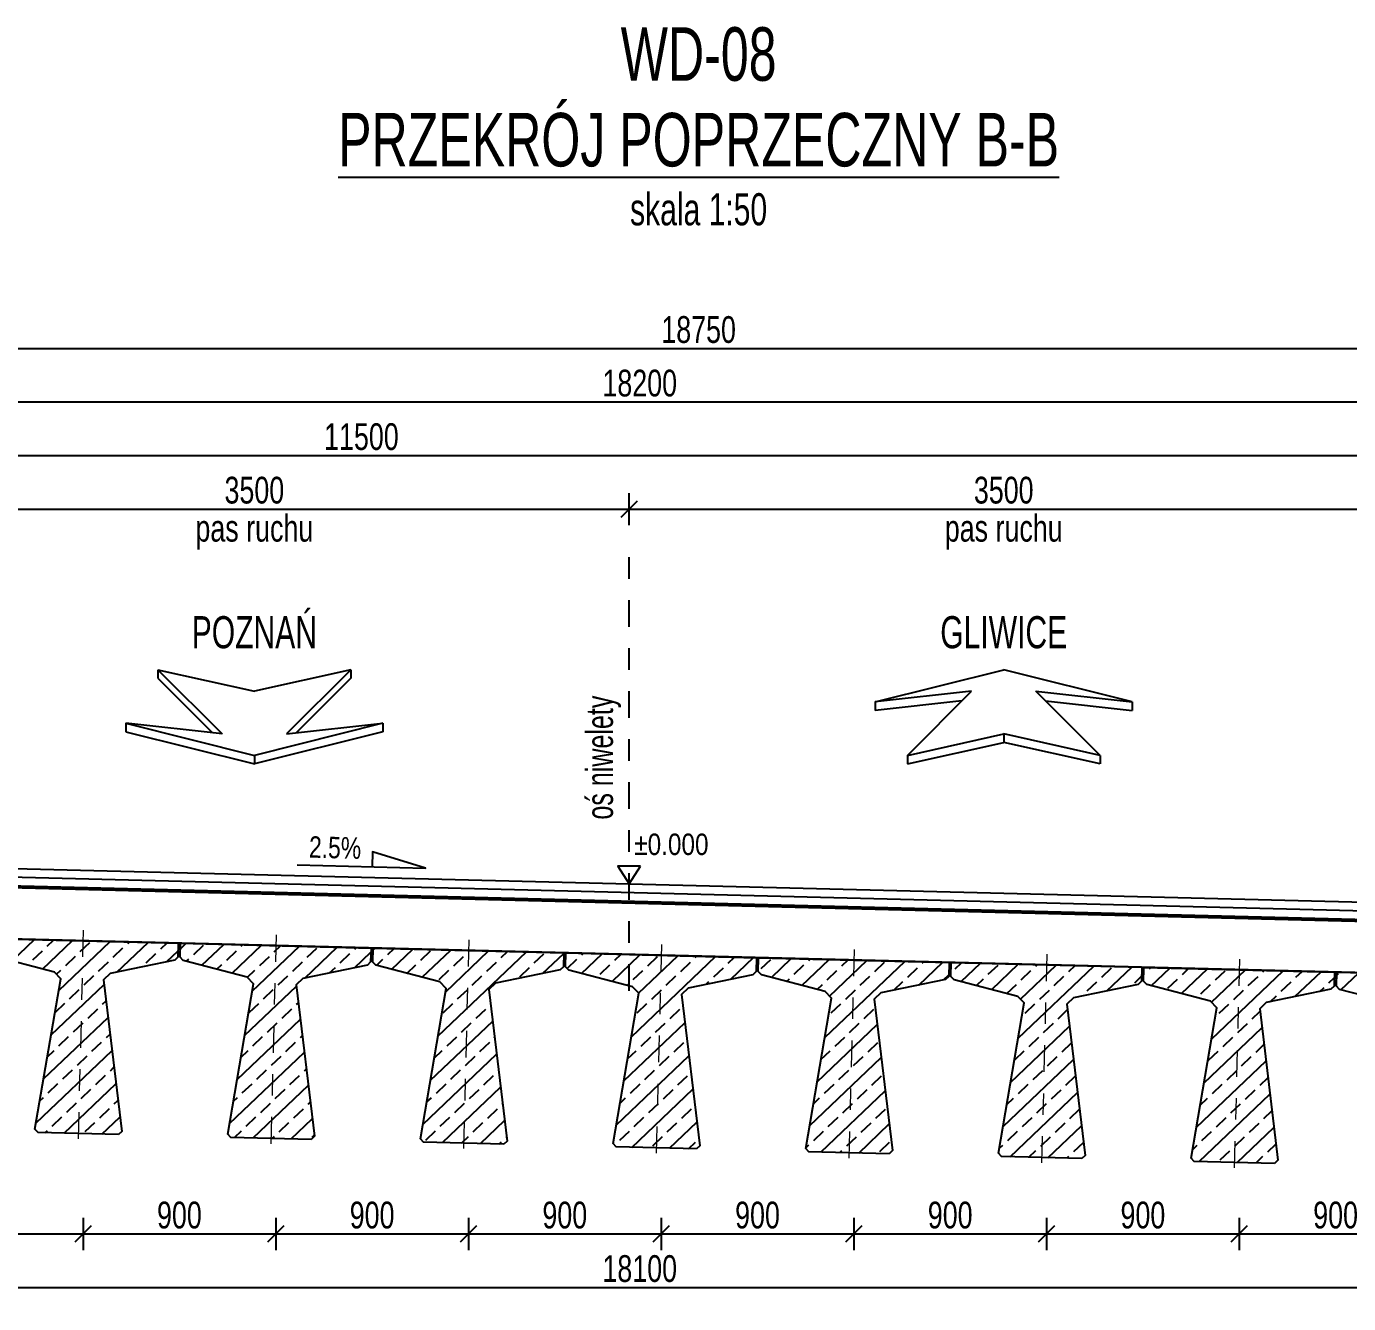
# Model space of a CAD drawing. Header units: metres. Extents: x -15 to 43, y -82 to 57.
# Drawn here: x -2.81 to 3.36, y -31.96 to -26 of the extents above; entities that cross this region are included whole.
import ezdxf
from ezdxf.enums import TextEntityAlignment as Align

# ---------------------------------------------------------------- set-up
doc = ezdxf.new("R2010")
doc.units = ezdxf.units.M
doc.header["$MEASUREMENT"] = 0
doc.linetypes.add('CENTER', pattern=[2, 1.25, -0.25, 0.25, -0.25])
doc.linetypes.add('HIDDEN', pattern=[0.375, 0.25, -0.125])
for name, color, linetype in [('AII_M_izolacja', 8, 'Continuous'), ('AII_M_konstrukcja beton', 3, 'Continuous'), ('AII_M_kreskowanie', 8, 'Continuous'), ('AII_M_nawierzchnia', 9, 'Continuous'), ('AII_M_opis', 1, 'Continuous'), ('AII_M_wymiary', 9, 'Continuous')]:
    doc.layers.add(name, color=color, linetype=linetype)
doc.layers.add('AII_M_koty wysokościowe', color=1, linetype='Continuous', lineweight=18)
doc.layers.add('AII_M_osie główne', color=9, linetype='CENTER', lineweight=18)
doc.layers.add('AII_M_pomoc', color=30, linetype='Continuous', plot=False)
doc.styles.add('AII_norm.', font='CDMSIMPL.shx', dxfattribs={"width": 0.75, "bigfont": 'CDMBIGPL.shx'})
doc.styles.add('CDMSTYLE', font='CDMSIMPL.shx', dxfattribs={"width": 0.7, "bigfont": 'CDMBIGPL.shx'})
doc.dimstyles.new('A2_M50MM', dxfattribs={"dimscale": 0.05, "dimtxt": 2.5, "dimasz": 1.5, "dimexe": 1.5, "dimexo": 2, "dimgap": 0.5, "dimtad": 1, "dimdec": 0, "dimlfac": 1000, "dimrnd": 5, "dimzin": 9, "dimtxsty": 'AII_norm.', "dimblk": 'OBLIQUE', "dimcen": 2.5, "dimdle": 1.5, "dimclrd": 256, "dimclre": 256, "dimclrt": 1, "dimadec": 1, "dimazin": 2, "dimtfac": 1, "dimtdec": 0, "dimtix": 1, "dimtmove": 1, "dimatfit": 3, "dimfxl": 1, "dimtvp": 1, "dimtfillclr": 256, "dimtolj": 1, "dimtzin": 0, "dimarcsym": 0})

# ---------------------------------------------------------------- blocks, each defined once
blk = doc.blocks.new('Kierunek_od')
at = {"layer": 'AII_M_opis', "color": 0}
for p, q in [((-0.45, 0), (0, -0.1)), ((-0.45, 0), (-0.15, -0.3)), ((-0.45, 0), (-0.45, -0.04)), ((0.45, 0), (0, -0.1)), ((0.45, 0), (0.15, -0.3)), ((0.45, 0), (0.45, -0.04)), ((-0.45, -0.04), (-0.195, -0.295)), ((0.45, -0.04), (0.195, -0.295)), ((-0.15, -0.3), (-0.6, -0.25)), ((-0.6, -0.25), (0, -0.4)), ((-0.6, -0.25), (-0.6, -0.29)), ((-0.6, -0.29), (0, -0.44)), ((0.6, -0.25), (0, -0.4)), ((0.6, -0.29), (0, -0.44)), ((0.15, -0.3), (0.6, -0.25)), ((0.6, -0.25), (0.6, -0.29)), ((0, -0.4), (0, -0.44))]:
    blk.add_line(p, q, dxfattribs=at)
at = {"layer": 'AII_M_opis', "color": 2, "style": 'AII_norm.', "width": 0.7, "flags": 4}
blk.add_attdef('KIERUNEK', text='', height=0.15, dxfattribs=at).set_placement((0, 0.175), align=Align.MIDDLE_CENTER)
blk = doc.blocks.new('Kierunek_do')
at = {"layer": 'AII_M_opis', "color": 0}
for p, q in [((-0.6, -0.15), (0, 0)), ((0.6, -0.15), (0, 0)), ((-0.15, -0.1), (-0.6, -0.15)), ((-0.45, -0.4), (-0.15, -0.1)), ((0.45, -0.4), (0.15, -0.1)), ((0.15, -0.1), (0.6, -0.15)), ((-0.195, -0.145), (-0.6, -0.19)), ((-0.6, -0.15), (-0.6, -0.19)), ((0.195, -0.145), (0.6, -0.19)), ((0.6, -0.15), (0.6, -0.19)), ((-0.45, -0.4), (0, -0.3)), ((0.45, -0.4), (0, -0.3)), ((0, -0.3), (0, -0.34)), ((-0.45, -0.44), (0, -0.34)), ((0.45, -0.44), (0, -0.34)), ((-0.45, -0.4), (-0.45, -0.44)), ((0.45, -0.4), (0.45, -0.44))]:
    blk.add_line(p, q, dxfattribs=at)
at = {"layer": 'AII_M_opis', "color": 2, "lineweight": 25, "style": 'AII_norm.', "width": 0.7, "flags": 4}
blk.add_attdef('KIERUNEK', text='', height=0.15, rotation=360, dxfattribs=at).set_placement((0, 0.175), align=Align.MIDDLE_CENTER)
blk = doc.blocks.new('Spadek')
at = {"layer": 'AII_M_wymiary', "color": 0}
blk.add_lwpolyline([(-0.2999, 0), (0.2999, 0), (0.0499, 0.07), (0.0499, 0.07), (0.0499, 0)], dxfattribs=at)
at = {"layer": 'AII_M_wymiary', "color": 1, "style": 'CDMSTYLE', "width": 0.8}
blk.add_attdef('SP', text='', height=0.1, rotation=360, dxfattribs=at).set_placement((-0.125, 0.035), align=Align.CENTER)
blk = doc.blocks.new('_OBLIQUE')
at = {"color": 0, "linetype": 'ByBlock'}
blk.add_line((-0.5, -0.5), (0.5, 0.5), dxfattribs=at)
blk = doc.blocks.new('*D8349')
at = {"layer": 'AII_M_wymiary', "lineweight": -2, "transparency": 16777216}
for p, q in [((-3.5, -28.325), (-3.5, -28.175)), ((0, -28.325), (0, -28.175)), ((-3.575, -28.25), (0.075, -28.25))]:
    blk.add_line(p, q, dxfattribs=at)
at = {"layer": 'Defpoints', "color": 0, "lineweight": 25, "transparency": 16777216}
for p in [(0, -28.25), (-3.5, -28.425), (0, -28.425)]:
    blk.add_point(p, dxfattribs=at)
at = {"layer": 'AII_M_wymiary', "lineweight": -2, "transparency": 16777216, "xscale": 0.07500000000000001, "yscale": 0.07500000000000001, "zscale": 0.07500000000000001, "rotation": 180}
blk.add_blockref('_OBLIQUE', (-3.5, -28.25), dxfattribs=at)
at = {"layer": 'AII_M_wymiary', "lineweight": -2, "transparency": 16777216, "xscale": 0.07500000000000001, "yscale": 0.07500000000000001, "zscale": 0.07500000000000001}
blk.add_blockref('_OBLIQUE', (0, -28.25), dxfattribs=at)
at = {"layer": 'AII_M_wymiary', "color": 1, "lineweight": 25, "transparency": 16777216, "char_height": 0.125, "attachment_point": 5, "style": 'AII_norm.'}
for s, insert in [('\\A1;3500', (-1.75, -28.1625)), ('\\A1;pas ruchu', (-1.75, -28.3583))]:
    blk.add_mtext(s, dxfattribs=dict(at, insert=insert))
blk = doc.blocks.new('*D8350')
at = {"layer": 'AII_M_wymiary', "lineweight": -2, "transparency": 16777216}
for p, q in [((0, -28.325), (0, -28.175)), ((3.5, -28.325), (3.5, -28.175)), ((-0.075, -28.25), (3.575, -28.25))]:
    blk.add_line(p, q, dxfattribs=at)
at = {"layer": 'Defpoints', "color": 0, "lineweight": 25, "transparency": 16777216}
for p in [(3.5, -28.25), (0, -28.425), (3.5, -28.425)]:
    blk.add_point(p, dxfattribs=at)
at = {"layer": 'AII_M_wymiary', "lineweight": -2, "transparency": 16777216, "xscale": 0.07500000000000001, "yscale": 0.07500000000000001, "zscale": 0.07500000000000001, "rotation": 180}
blk.add_blockref('_OBLIQUE', (0, -28.25), dxfattribs=at)
at = {"layer": 'AII_M_wymiary', "lineweight": -2, "transparency": 16777216, "xscale": 0.07500000000000001, "yscale": 0.07500000000000001, "zscale": 0.07500000000000001}
blk.add_blockref('_OBLIQUE', (3.5, -28.25), dxfattribs=at)
at = {"layer": 'AII_M_wymiary', "color": 1, "lineweight": 25, "transparency": 16777216, "char_height": 0.125, "attachment_point": 5, "style": 'AII_norm.'}
for s, insert in [('\\A1;3500', (1.75, -28.1625)), ('\\A1;pas ruchu', (1.75, -28.3583))]:
    blk.add_mtext(s, dxfattribs=dict(at, insert=insert))
blk = doc.blocks.new('*D8362')
at = {"layer": 'AII_M_wymiary', "lineweight": -2, "transparency": 16777216}
for p, q in [((-7, -29.685), (-7, -27.925)), ((4.5, -29.9725), (4.5, -27.925)), ((-7.075, -28), (4.575, -28))]:
    blk.add_line(p, q, dxfattribs=at)
at = {"layer": 'Defpoints', "color": 0, "lineweight": 25, "transparency": 16777216}
for p in [(4.5, -28), (-7, -29.785), (4.5, -30.0725)]:
    blk.add_point(p, dxfattribs=at)
at = {"layer": 'AII_M_wymiary', "lineweight": -2, "transparency": 16777216, "xscale": 0.07500000000000001, "yscale": 0.07500000000000001, "zscale": 0.07500000000000001, "rotation": 180}
blk.add_blockref('_OBLIQUE', (-7, -28), dxfattribs=at)
at = {"layer": 'AII_M_wymiary', "lineweight": -2, "transparency": 16777216, "xscale": 0.07500000000000001, "yscale": 0.07500000000000001, "zscale": 0.07500000000000001}
blk.add_blockref('_OBLIQUE', (4.5, -28), dxfattribs=at)
at = {"layer": 'AII_M_wymiary', "color": 1, "lineweight": 25, "transparency": 16777216, "insert": (-1.25, -27.9125), "char_height": 0.125, "attachment_point": 5, "style": 'AII_norm.'}
blk.add_mtext('\\A1;11500', dxfattribs=at)
blk = doc.blocks.new('*D8364')
at = {"layer": 'AII_M_wymiary', "lineweight": -2, "transparency": 16777216}
for p, q in [((-9.05, -29.5526), (-9.05, -27.675)), ((9.15, -29.80225), (9.15, -27.675)), ((-9.125, -27.75), (9.225, -27.75))]:
    blk.add_line(p, q, dxfattribs=at)
at = {"layer": 'Defpoints', "color": 0, "lineweight": 25, "transparency": 16777216}
for p in [(9.15, -27.75), (-9.05, -29.6526), (9.15, -29.90225)]:
    blk.add_point(p, dxfattribs=at)
at = {"layer": 'AII_M_wymiary', "lineweight": -2, "transparency": 16777216, "xscale": 0.07500000000000001, "yscale": 0.07500000000000001, "zscale": 0.07500000000000001, "rotation": 180}
blk.add_blockref('_OBLIQUE', (-9.05, -27.75), dxfattribs=at)
at = {"layer": 'AII_M_wymiary', "lineweight": -2, "transparency": 16777216, "xscale": 0.07500000000000001, "yscale": 0.07500000000000001, "zscale": 0.07500000000000001}
blk.add_blockref('_OBLIQUE', (9.15, -27.75), dxfattribs=at)
at = {"layer": 'AII_M_wymiary', "color": 1, "lineweight": 25, "transparency": 16777216, "insert": (0.05, -27.6625), "char_height": 0.125, "attachment_point": 5, "style": 'AII_norm.'}
blk.add_mtext('\\A1;18200', dxfattribs=at)
blk = doc.blocks.new('*D8366')
at = {"layer": 'AII_M_wymiary', "lineweight": -2, "transparency": 16777216}
for p, q in [((-9.05, -29.5526), (-9.05, -27.425)), ((9.7, -29.7885), (9.7, -27.425)), ((-9.125, -27.5), (9.775, -27.5))]:
    blk.add_line(p, q, dxfattribs=at)
at = {"layer": 'Defpoints', "color": 0, "lineweight": 25, "transparency": 16777216}
for p in [(9.7, -27.5), (-9.05, -29.6526), (9.7, -29.8885)]:
    blk.add_point(p, dxfattribs=at)
at = {"layer": 'AII_M_wymiary', "lineweight": -2, "transparency": 16777216, "xscale": 0.07500000000000001, "yscale": 0.07500000000000001, "zscale": 0.07500000000000001, "rotation": 180}
blk.add_blockref('_OBLIQUE', (-9.05, -27.5), dxfattribs=at)
at = {"layer": 'AII_M_wymiary', "lineweight": -2, "transparency": 16777216, "xscale": 0.07500000000000001, "yscale": 0.07500000000000001, "zscale": 0.07500000000000001}
blk.add_blockref('_OBLIQUE', (9.7, -27.5), dxfattribs=at)
at = {"layer": 'AII_M_wymiary', "color": 1, "lineweight": 25, "transparency": 16777216, "insert": (0.325, -27.4125), "char_height": 0.125, "attachment_point": 5, "style": 'AII_norm.'}
blk.add_mtext('\\A1;18750', dxfattribs=at)
blk = doc.blocks.new('Tytuł')
at = {"layer": 'AII_M_opis', "color": 3, "ltscale": 2, "style": 'AII_norm.', "width": 0.7}
blk.add_text('%%UPRZEKRÓJ POPRZECZNY B-B', height=0.25, rotation=360, dxfattribs=at).set_placement((0, 0), align=Align.CENTER)
at = {"layer": 'AII_M_opis', "color": 1, "ltscale": 2, "style": 'AII_norm.', "width": 0.7}
blk.add_text('skala 1:50', height=0.15, rotation=360, dxfattribs=at).set_placement((0, -0.275), align=Align.CENTER)
blk = doc.blocks.new('Obiekt')
at = {"layer": 'AII_M_pomoc', "ltscale": 2, "style": 'AII_norm.', "width": 0.7}
blk.add_attdef('OBIEKT', text='', height=0.25, rotation=360, dxfattribs=at).set_placement((0, 0), align=Align.CENTER)
blk = doc.blocks.new('00kota3')
at = {"layer": 'AII_M_koty wysokościowe', "color": 0, "linetype": 'Continuous', "lineweight": -2}
blk.add_lwpolyline([(1.08, 1.66), (-1.04, 1.66), (0, 0)], close=True, dxfattribs=at)
at = {"layer": 'AII_M_koty wysokościowe', "color": 0, "linetype": 'Continuous', "lineweight": -2, "style": 'CDMSTYLE', "width": 0.85}
blk.add_attdef('%%P000.000', (0.49, 2.69), '', height=2, dxfattribs=at)
blk = doc.blocks.new('Belka_T21')
at = {"layer": 'AII_M_kreskowanie'}
h = blk.add_hatch(dxfattribs=at)
h.set_pattern_fill('ANSI33', color=256, scale=0.5)
h.set_pattern_definition([(45, (3.91824, -8.47302), (-0.0883883, 0.0883883), []), (45, (4.00663, -8.47302), (-0.0883883, 0.0883883), [0.0625, -0.03125])])
h.paths.add_polyline_path([(0.1, -0.18), (0.13, -0.15), (0.43, -0.08), (0.445, -0.065), (0.445, 0), (-0.445, 0), (-0.445, -0.065), (-0.43, -0.08), (-0.13, -0.15), (-0.1, -0.18), (-0.2025, -0.885), (-0.1875, -0.9), (0.1875, -0.9), (0.2025, -0.885)])
at = {"layer": 'AII_M_konstrukcja beton', "color": 1}
blk.add_lwpolyline([(0.1875, -0.9), (-0.1875, -0.9), (-0.2025, -0.885), (-0.1, -0.18), (-0.13, -0.15), (-0.43, -0.08), (-0.445, -0.065), (-0.445, 0), (0.445, 0), (0.445, -0.065), (0.43, -0.08), (0.13, -0.15), (0.1, -0.18), (0.2025, -0.885)], close=True, dxfattribs=at)
at = {"layer": 'AII_M_osie główne', "ltscale": 0.1}
blk.add_lwpolyline([(0, 0.05), (0, -1)], dxfattribs=at)
blk = doc.blocks.new('*D8373')
at = {"layer": 'AII_M_wymiary', "lineweight": -2, "transparency": 16777216}
for p, q in [((-3.45, -31.56), (-3.45, -31.71)), ((-2.55, -31.56), (-2.55, -31.71)), ((-3.525, -31.635), (-2.475, -31.635))]:
    blk.add_line(p, q, dxfattribs=at)
at = {"layer": 'Defpoints', "color": 0, "lineweight": 25, "transparency": 16777216}
for p in [(-3.45, -31.46), (-2.55, -31.46), (-2.55, -31.635)]:
    blk.add_point(p, dxfattribs=at)
at = {"layer": 'AII_M_wymiary', "lineweight": -2, "transparency": 16777216, "xscale": 0.07500000000000001, "yscale": 0.07500000000000001, "zscale": 0.07500000000000001, "rotation": 180}
blk.add_blockref('_OBLIQUE', (-3.45, -31.635), dxfattribs=at)
at = {"layer": 'AII_M_wymiary', "lineweight": -2, "transparency": 16777216, "xscale": 0.07500000000000001, "yscale": 0.07500000000000001, "zscale": 0.07500000000000001}
blk.add_blockref('_OBLIQUE', (-2.55, -31.635), dxfattribs=at)
at = {"layer": 'AII_M_wymiary', "color": 1, "lineweight": 25, "transparency": 16777216, "insert": (-3, -31.5475), "char_height": 0.125, "attachment_point": 5, "style": 'AII_norm.'}
blk.add_mtext('\\A1;900', dxfattribs=at)
blk = doc.blocks.new('*D8374')
at = {"layer": 'AII_M_wymiary', "lineweight": -2, "transparency": 16777216}
for p, q in [((-2.55, -31.56), (-2.55, -31.71)), ((-1.65, -31.56), (-1.65, -31.71)), ((-2.625, -31.635), (-1.575, -31.635))]:
    blk.add_line(p, q, dxfattribs=at)
at = {"layer": 'Defpoints', "color": 0, "lineweight": 25, "transparency": 16777216}
for p in [(-2.55, -31.46), (-1.65, -31.46), (-1.65, -31.635)]:
    blk.add_point(p, dxfattribs=at)
at = {"layer": 'AII_M_wymiary', "lineweight": -2, "transparency": 16777216, "xscale": 0.07500000000000001, "yscale": 0.07500000000000001, "zscale": 0.07500000000000001, "rotation": 180}
blk.add_blockref('_OBLIQUE', (-2.55, -31.635), dxfattribs=at)
at = {"layer": 'AII_M_wymiary', "lineweight": -2, "transparency": 16777216, "xscale": 0.07500000000000001, "yscale": 0.07500000000000001, "zscale": 0.07500000000000001}
blk.add_blockref('_OBLIQUE', (-1.65, -31.635), dxfattribs=at)
at = {"layer": 'AII_M_wymiary', "color": 1, "lineweight": 25, "transparency": 16777216, "insert": (-2.1, -31.5475), "char_height": 0.125, "attachment_point": 5, "style": 'AII_norm.'}
blk.add_mtext('\\A1;900', dxfattribs=at)
blk = doc.blocks.new('*D8375')
at = {"layer": 'AII_M_wymiary', "lineweight": -2, "transparency": 16777216}
for p, q in [((-1.65, -31.56), (-1.65, -31.71)), ((-0.75, -31.56), (-0.75, -31.71)), ((-1.725, -31.635), (-0.675, -31.635))]:
    blk.add_line(p, q, dxfattribs=at)
at = {"layer": 'Defpoints', "color": 0, "lineweight": 25, "transparency": 16777216}
for p in [(-1.65, -31.46), (-0.75, -31.46), (-0.75, -31.635)]:
    blk.add_point(p, dxfattribs=at)
at = {"layer": 'AII_M_wymiary', "lineweight": -2, "transparency": 16777216, "xscale": 0.07500000000000001, "yscale": 0.07500000000000001, "zscale": 0.07500000000000001, "rotation": 180}
blk.add_blockref('_OBLIQUE', (-1.65, -31.635), dxfattribs=at)
at = {"layer": 'AII_M_wymiary', "lineweight": -2, "transparency": 16777216, "xscale": 0.07500000000000001, "yscale": 0.07500000000000001, "zscale": 0.07500000000000001}
blk.add_blockref('_OBLIQUE', (-0.75, -31.635), dxfattribs=at)
at = {"layer": 'AII_M_wymiary', "color": 1, "lineweight": 25, "transparency": 16777216, "insert": (-1.2, -31.5475), "char_height": 0.125, "attachment_point": 5, "style": 'AII_norm.'}
blk.add_mtext('\\A1;900', dxfattribs=at)
blk = doc.blocks.new('*D8376')
at = {"layer": 'AII_M_wymiary', "lineweight": -2, "transparency": 16777216}
for p, q in [((-0.75, -31.56), (-0.75, -31.71)), ((0.15, -31.56), (0.15, -31.71)), ((-0.825, -31.635), (0.225, -31.635))]:
    blk.add_line(p, q, dxfattribs=at)
at = {"layer": 'Defpoints', "color": 0, "lineweight": 25, "transparency": 16777216}
for p in [(-0.75, -31.46), (0.15, -31.46), (0.15, -31.635)]:
    blk.add_point(p, dxfattribs=at)
at = {"layer": 'AII_M_wymiary', "lineweight": -2, "transparency": 16777216, "xscale": 0.07500000000000001, "yscale": 0.07500000000000001, "zscale": 0.07500000000000001, "rotation": 180}
blk.add_blockref('_OBLIQUE', (-0.75, -31.635), dxfattribs=at)
at = {"layer": 'AII_M_wymiary', "lineweight": -2, "transparency": 16777216, "xscale": 0.07500000000000001, "yscale": 0.07500000000000001, "zscale": 0.07500000000000001}
blk.add_blockref('_OBLIQUE', (0.15, -31.635), dxfattribs=at)
at = {"layer": 'AII_M_wymiary', "color": 1, "lineweight": 25, "transparency": 16777216, "insert": (-0.3, -31.5475), "char_height": 0.125, "attachment_point": 5, "style": 'AII_norm.'}
blk.add_mtext('\\A1;900', dxfattribs=at)
blk = doc.blocks.new('*D8377')
at = {"layer": 'AII_M_wymiary', "lineweight": -2, "transparency": 16777216}
for p, q in [((0.15, -31.56), (0.15, -31.71)), ((1.05, -31.56), (1.05, -31.71)), ((0.075, -31.635), (1.125, -31.635))]:
    blk.add_line(p, q, dxfattribs=at)
at = {"layer": 'Defpoints', "color": 0, "lineweight": 25, "transparency": 16777216}
for p in [(0.15, -31.46), (1.05, -31.46), (1.05, -31.635)]:
    blk.add_point(p, dxfattribs=at)
at = {"layer": 'AII_M_wymiary', "lineweight": -2, "transparency": 16777216, "xscale": 0.07500000000000001, "yscale": 0.07500000000000001, "zscale": 0.07500000000000001, "rotation": 180}
blk.add_blockref('_OBLIQUE', (0.15, -31.635), dxfattribs=at)
at = {"layer": 'AII_M_wymiary', "lineweight": -2, "transparency": 16777216, "xscale": 0.07500000000000001, "yscale": 0.07500000000000001, "zscale": 0.07500000000000001}
blk.add_blockref('_OBLIQUE', (1.05, -31.635), dxfattribs=at)
at = {"layer": 'AII_M_wymiary', "color": 1, "lineweight": 25, "transparency": 16777216, "insert": (0.6, -31.5475), "char_height": 0.125, "attachment_point": 5, "style": 'AII_norm.'}
blk.add_mtext('\\A1;900', dxfattribs=at)
blk = doc.blocks.new('*D8378')
at = {"layer": 'AII_M_wymiary', "lineweight": -2, "transparency": 16777216}
for p, q in [((1.05, -31.56), (1.05, -31.71)), ((1.95, -31.56), (1.95, -31.71)), ((0.975, -31.635), (2.025, -31.635))]:
    blk.add_line(p, q, dxfattribs=at)
at = {"layer": 'Defpoints', "color": 0, "lineweight": 25, "transparency": 16777216}
for p in [(1.05, -31.46), (1.95, -31.46), (1.95, -31.635)]:
    blk.add_point(p, dxfattribs=at)
at = {"layer": 'AII_M_wymiary', "lineweight": -2, "transparency": 16777216, "xscale": 0.07500000000000001, "yscale": 0.07500000000000001, "zscale": 0.07500000000000001, "rotation": 180}
blk.add_blockref('_OBLIQUE', (1.05, -31.635), dxfattribs=at)
at = {"layer": 'AII_M_wymiary', "lineweight": -2, "transparency": 16777216, "xscale": 0.07500000000000001, "yscale": 0.07500000000000001, "zscale": 0.07500000000000001}
blk.add_blockref('_OBLIQUE', (1.95, -31.635), dxfattribs=at)
at = {"layer": 'AII_M_wymiary', "color": 1, "lineweight": 25, "transparency": 16777216, "insert": (1.5, -31.5475), "char_height": 0.125, "attachment_point": 5, "style": 'AII_norm.'}
blk.add_mtext('\\A1;900', dxfattribs=at)
blk = doc.blocks.new('*D8379')
at = {"layer": 'AII_M_wymiary', "lineweight": -2, "transparency": 16777216}
for p, q in [((1.95, -31.56), (1.95, -31.71)), ((2.85, -31.56), (2.85, -31.71)), ((1.875, -31.635), (2.925, -31.635))]:
    blk.add_line(p, q, dxfattribs=at)
at = {"layer": 'Defpoints', "color": 0, "lineweight": 25, "transparency": 16777216}
for p in [(1.95, -31.46), (2.85, -31.46), (2.85, -31.635)]:
    blk.add_point(p, dxfattribs=at)
at = {"layer": 'AII_M_wymiary', "lineweight": -2, "transparency": 16777216, "xscale": 0.07500000000000001, "yscale": 0.07500000000000001, "zscale": 0.07500000000000001, "rotation": 180}
blk.add_blockref('_OBLIQUE', (1.95, -31.635), dxfattribs=at)
at = {"layer": 'AII_M_wymiary', "lineweight": -2, "transparency": 16777216, "xscale": 0.07500000000000001, "yscale": 0.07500000000000001, "zscale": 0.07500000000000001}
blk.add_blockref('_OBLIQUE', (2.85, -31.635), dxfattribs=at)
at = {"layer": 'AII_M_wymiary', "color": 1, "lineweight": 25, "transparency": 16777216, "insert": (2.4, -31.5475), "char_height": 0.125, "attachment_point": 5, "style": 'AII_norm.'}
blk.add_mtext('\\A1;900', dxfattribs=at)
blk = doc.blocks.new('*D8380')
at = {"layer": 'AII_M_wymiary', "lineweight": -2, "transparency": 16777216}
for p, q in [((2.85, -31.56), (2.85, -31.71)), ((3.75, -31.56), (3.75, -31.71)), ((2.775, -31.635), (3.825, -31.635))]:
    blk.add_line(p, q, dxfattribs=at)
at = {"layer": 'Defpoints', "color": 0, "lineweight": 25, "transparency": 16777216}
for p in [(2.85, -31.46), (3.75, -31.46), (3.75, -31.635)]:
    blk.add_point(p, dxfattribs=at)
at = {"layer": 'AII_M_wymiary', "lineweight": -2, "transparency": 16777216, "xscale": 0.07500000000000001, "yscale": 0.07500000000000001, "zscale": 0.07500000000000001, "rotation": 180}
blk.add_blockref('_OBLIQUE', (2.85, -31.635), dxfattribs=at)
at = {"layer": 'AII_M_wymiary', "lineweight": -2, "transparency": 16777216, "xscale": 0.07500000000000001, "yscale": 0.07500000000000001, "zscale": 0.07500000000000001}
blk.add_blockref('_OBLIQUE', (3.75, -31.635), dxfattribs=at)
at = {"layer": 'AII_M_wymiary', "color": 1, "lineweight": 25, "transparency": 16777216, "insert": (3.3, -31.5475), "char_height": 0.125, "attachment_point": 5, "style": 'AII_norm.'}
blk.add_mtext('\\A1;900', dxfattribs=at)
blk = doc.blocks.new('*D8387')
at = {"layer": 'AII_M_wymiary', "lineweight": -2, "transparency": 16777216}
for p, q in [((-9, -30.205), (-9, -31.96)), ((9.1, -30.4125), (9.1, -31.96)), ((-9.075, -31.885), (9.175, -31.885))]:
    blk.add_line(p, q, dxfattribs=at)
at = {"layer": 'Defpoints', "color": 0, "lineweight": 25, "transparency": 16777216}
for p in [(-9, -30.105), (9.1, -30.3125), (9.1, -31.885)]:
    blk.add_point(p, dxfattribs=at)
at = {"layer": 'AII_M_wymiary', "lineweight": -2, "transparency": 16777216, "xscale": 0.07500000000000001, "yscale": 0.07500000000000001, "zscale": 0.07500000000000001, "rotation": 180}
blk.add_blockref('_OBLIQUE', (-9, -31.885), dxfattribs=at)
at = {"layer": 'AII_M_wymiary', "lineweight": -2, "transparency": 16777216, "xscale": 0.07500000000000001, "yscale": 0.07500000000000001, "zscale": 0.07500000000000001}
blk.add_blockref('_OBLIQUE', (9.1, -31.885), dxfattribs=at)
at = {"layer": 'AII_M_wymiary', "color": 1, "lineweight": 25, "transparency": 16777216, "insert": (0.05, -31.7975), "char_height": 0.125, "attachment_point": 5, "style": 'AII_norm.'}
blk.add_mtext('\\A1;18100', dxfattribs=at)

msp = doc.modelspace()

# ---------------------------------------------------------------- linework, layer by layer
at = {"layer": 'AII_M_izolacja', "linetype": 'HIDDEN', "lineweight": 25, "ltscale": 0.7, "const_width": 0.01, "flags": 128}
msp.add_lwpolyline([(-9.005, -30.065), (-9.005, -29.8599), (4.2, -30.19), (9.105, -30.0674), (9.105, -30.2725)], dxfattribs=at)
at = {"layer": 'AII_M_izolacja', "lineweight": 25}
msp.add_lwpolyline([(-9.01, -29.8547), (4.2, -30.185), (9.11, -30.0622)], dxfattribs=at)
at = {"layer": 'AII_M_konstrukcja beton', "lineweight": 25}
msp.add_lwpolyline([(-9, -29.865), (4.2, -30.195), (9.1, -30.0725), (9.1, -30.3125), (4.2, -30.435), (-9, -30.105)], close=True, dxfattribs=at)
at = {"layer": 'AII_M_nawierzchnia', "lineweight": 25}
msp.add_lwpolyline([(-7, -29.825), (-6.5, -29.8375), (-3.5, -29.9125), (0, -30), (3.5, -30.0875), (4.5, -30.1125)], dxfattribs=at)
at = {"layer": 'AII_M_nawierzchnia', "color": 8, "lineweight": 25}
msp.add_lwpolyline([(-7, -29.865), (4.5, -30.1525)], dxfattribs=at)
at = {"layer": 'AII_M_osie główne', "lineweight": 25, "ltscale": 0.1}
msp.add_lwpolyline([(0, -30.5), (0, -28.425)], dxfattribs=at)

# ---------------------------------------------------------------- block references
at = {"layer": 'AII_M_konstrukcja beton', "lineweight": 25, "rotation": 358.5679038158354}
for p in [(-2.55, -30.2662), (-1.65, -30.2888), (-0.75, -30.3113), (0.15, -30.3337), (1.05, -30.3562), (1.95, -30.3788), (2.85, -30.4013), (3.75, -30.4237)]:
    msp.add_blockref('Belka_T21', p, dxfattribs=at)
at = {"layer": 'AII_M_koty wysokościowe', "lineweight": 25, "xscale": 0.05, "yscale": 0.05, "zscale": 0.05}
msp.add_blockref('00kota3', (0, -30), dxfattribs=at).add_auto_attribs({'%%P000.000': '%%p0.000'})
at = {"layer": 'AII_M_opis', "lineweight": 25}
msp.add_blockref('Tytuł', (0.325, -26.65), dxfattribs=at)
ref = msp.add_blockref('Kierunek_od', (-1.75, -29), dxfattribs=at)
ref.add_attrib('KIERUNEK', 'POZNAŃ', dxfattribs={"color": 2, "height": 0.15, "style": 'AII_norm.', "width": 0.7}).set_placement((-1.75, -28.825), align=Align.MIDDLE_CENTER)
ref = msp.add_blockref('Kierunek_do', (1.75, -29), dxfattribs=at)
ref.add_attrib('KIERUNEK', 'GLIWICE', dxfattribs={"color": 2, "lineweight": 25, "height": 0.15, "rotation": 360, "style": 'AII_norm.', "width": 0.7}).set_placement((1.75, -28.825), align=Align.MIDDLE_CENTER)
at = {"layer": 'AII_M_pomoc', "lineweight": 25}
msp.add_blockref('Obiekt', (0.325, -26.25), dxfattribs=at).add_auto_attribs({'OBIEKT': 'WD-08'})
at = {"layer": 'AII_M_wymiary', "lineweight": 25, "rotation": 358.5679038158354}
msp.add_blockref('Spadek', (-1.25, -29.9187), dxfattribs=at).add_auto_attribs({'SP': '2.5%'})

# ---------------------------------------------------------------- texts
at = {"layer": 'AII_M_opis', "lineweight": 25, "style": 'AII_norm.', "width": 0.7}
msp.add_text('oś niwelety', height=0.125, rotation=90, dxfattribs=at).set_placement((-0.075, -29.7))

# ---------------------------------------------------------------- dimensions: what is measured, and where the dimension line sits
at = {"layer": 'AII_M_wymiary', "lineweight": 25}
for base, p1, p2, picture, middle in [((9.7, -27.5), (-9.05, -29.6526), (9.7, -29.8885), '*D8366', (0.325, -27.4125)), ((9.15, -27.75), (-9.05, -29.6526), (9.15, -29.9022), '*D8364', (0.05, -27.6625)), ((4.5, -28), (-7, -29.785), (4.5, -30.0725), '*D8362', (-1.25, -27.9125)), ((9.1, -31.885), (-9, -30.105), (9.1, -30.3125), '*D8387', (0.05, -31.7975)), ((-2.55, -31.635), (-3.45, -31.46), (-2.55, -31.46), '*D8373', (-3, -31.5475)), ((-1.65, -31.635), (-2.55, -31.46), (-1.65, -31.46), '*D8374', (-2.1, -31.5475)), ((-0.75, -31.635), (-1.65, -31.46), (-0.75, -31.46), '*D8375', (-1.2, -31.5475)), ((0.15, -31.635), (-0.75, -31.46), (0.15, -31.46), '*D8376', (-0.3, -31.5475)), ((1.05, -31.635), (0.15, -31.46), (1.05, -31.46), '*D8377', (0.6, -31.5475)), ((1.95, -31.635), (1.05, -31.46), (1.95, -31.46), '*D8378', (1.5, -31.5475)), ((2.85, -31.635), (1.95, -31.46), (2.85, -31.46), '*D8379', (2.4, -31.5475)), ((3.75, -31.635), (2.85, -31.46), (3.75, -31.46), '*D8380', (3.3, -31.5475))]:
    dim = msp.add_linear_dim(base=base, p1=p1, p2=p2, dimstyle='A2_M50MM', dxfattribs=at)
    dim.commit()
    dim.dimension.update_dxf_attribs({"geometry": picture, "text_midpoint": middle})
for base, p1, p2, picture, middle in [((0, -28.25), (-3.5, -28.425), (0, -28.425), '*D8349', (-1.75, -28.25)), ((3.5, -28.25), (0, -28.425), (3.5, -28.425), '*D8350', (1.75, -28.25))]:
    dim = msp.add_linear_dim(base=base, p1=p1, p2=p2, text='<>\\Xpas ruchu', dimstyle='A2_M50MM', dxfattribs=at)
    dim.commit()
    dim.dimension.update_dxf_attribs({"geometry": picture, "text_midpoint": middle})

doc.saveas('drawing.dxf')
